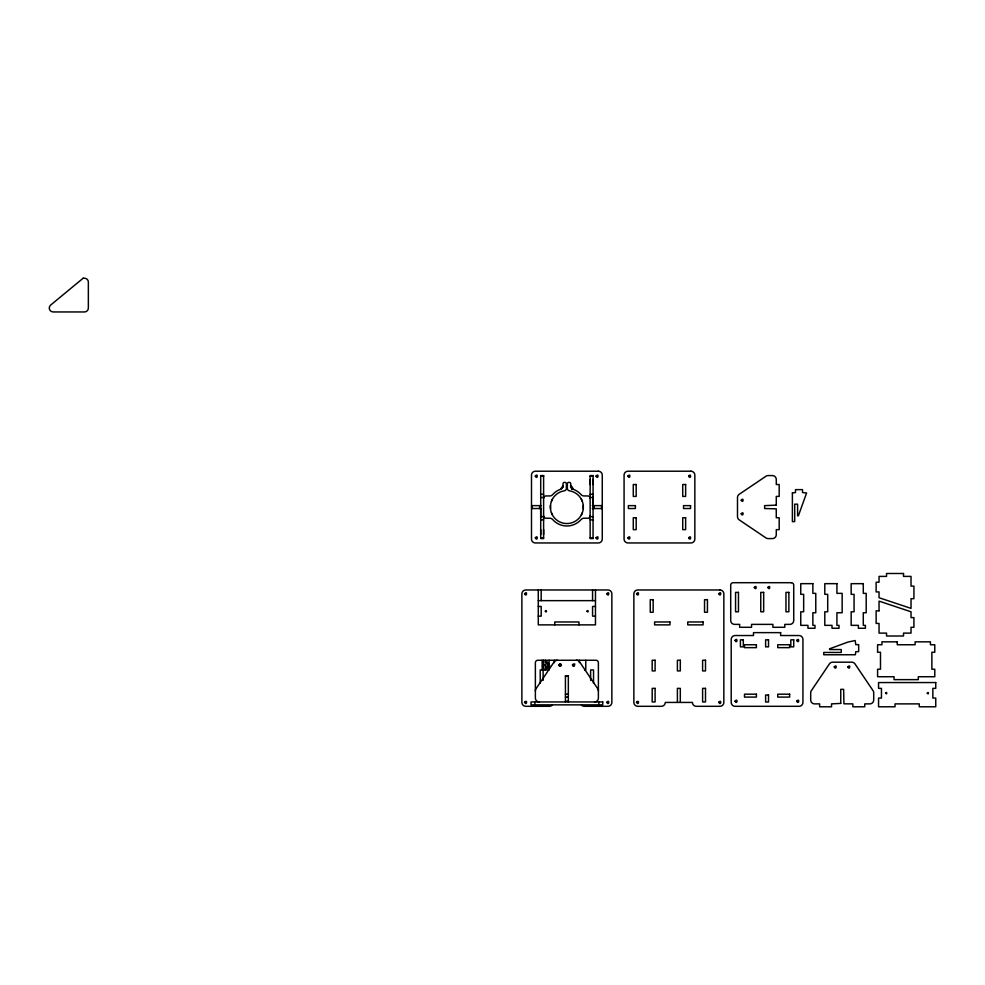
<?xml version="1.0" encoding="UTF-8"?>
<svg xmlns="http://www.w3.org/2000/svg" width="985" height="985" viewBox="0 0 985 985"><rect width="100%" height="100%" fill="white"/><g stroke="black" fill="none" stroke-linecap="round" stroke-linejoin="round"><path stroke-width="1.48" d="M540.703 534.707L540.703 529.647M540.703 517.741L540.703 509.023M543.609 534.707L543.609 529.647M590.138 484.509L590.138 479.449M593.056 505.145L593.056 496.415M593.056 484.509L593.056 479.449M570.758 485.765L570.758 485.765A3.878 3.878 0 0 0 573.307 489.311A18.9 18.9 0 0 1 581.088 494.618A3.878 3.878 0 0 0 583.994 495.935L587.713 495.935A2.426 2.426 0 0 1 590.138 498.361M550.48 505.404L550.48 508.765M583.268 508.765L583.268 505.404M561.241 665.281L561.154 665.564M551.415 501.365L552.4 499.21M582.32 512.828L581.384 514.909M540.703 476.235L543.609 476.235M590.138 476.235L593.056 476.235M571.866 489.311L573.307 489.311M540.703 494.298L543.609 494.298M590.138 494.298L593.056 494.298M540.703 497.511L543.609 497.511M590.138 497.511L593.056 497.511M541.405 505.625L531.715 505.625L531.715 508.531L541.405 508.531M592.342 505.625L602.032 505.625L602.032 508.531L592.342 508.531M540.703 516.657L543.609 516.657M590.138 516.657L593.056 516.657M540.703 519.871L543.609 519.871M590.138 519.871L593.056 519.871M540.703 537.921L543.609 537.921M590.138 537.921L593.056 537.921M538.278 600.641L595.469 600.641M538.278 606.452L541.184 606.452L541.184 616.142L538.278 616.142M595.469 606.452L592.564 606.452L592.564 616.142L595.469 616.142M584.597 669.948L585.755 669.948L585.779 660.258M565.427 676.092L568.333 676.092M565.427 694.191L568.333 694.191M565.427 697.097L568.333 697.097M565.427 701.295L568.333 701.295M560.305 663.952L561.228 664.887M573.344 666.217C576.73 665.343 572.42 665.688 573.233 666.18M560.514 664.013L561.179 664.69M572.975 489.163L572.901 489.126A3.546 1.945 78.5 0 1 570.463 485.79M581.359 499.21L582.332 501.365M552.388 514.933L551.428 512.828M680.303 701.936L680.303 688.367L677.397 688.367L677.397 701.936M601.576 505.625L601.576 508.531M598.868 701.948L598.868 704.854M595.469 589.978L595.469 624.872L538.278 624.872L538.278 589.978M594.14 505.625L594.14 508.531M593.672 505.625L593.672 508.531M593.536 683.368L593.536 669.948L590.631 669.948L590.631 680.389M592.564 589.978L592.564 600.641M579.34 660.258L579.34 662.671M578.995 624.872L578.995 621.966L554.752 621.966L554.752 624.872M570.758 487.107L570.758 483.82A1.453 1.453 0 0 0 569.293 482.367L568.813 482.367A1.453 1.453 0 0 0 567.36 483.82L567.36 488.4A2.426 2.426 0 0 0 569.416 490.801A16.486 16.486 0 0 1 580.707 516.042A16.486 16.486 0 0 1 553.041 516.042A16.486 16.486 0 0 1 564.343 490.801A2.426 2.426 0 0 0 566.387 488.4L566.387 483.82A1.453 1.453 0 0 0 564.934 482.367L564.454 482.367A1.453 1.453 0 0 0 563.001 483.82L563.001 487.107M568.333 701.886L568.333 675.759L565.427 675.759L565.427 701.886M554.407 660.258L554.407 662.671M549.101 660.258L549.101 669.948L540.211 669.948L540.211 683.368M545.456 660.258L545.456 662.4A2.82 2.82 0 0 1 549.101 665.097A2.82 2.82 0 0 1 545.456 667.805L545.456 669.948M543.609 660.258L543.609 669.948M543.129 669.948L543.129 680.389M542.156 660.258L542.156 669.948M541.184 589.978L541.184 600.641M540.075 505.625L540.075 508.531M539.62 505.625L539.62 508.531M534.88 701.948L534.88 704.854M532.171 505.625L532.171 508.531M539.251 701.936A3.878 3.878 0 0 1 535.372 698.057L535.372 662.671A2.426 2.426 0 0 1 537.785 660.258L595.962 660.258A2.426 2.426 0 0 1 598.387 662.671L598.387 698.057A3.878 3.878 0 0 1 594.509 701.936M561.351 488.708A3.226 1.748 -78.7 0 0 562.94 485.667A3.878 3.878 0 0 1 560.44 489.311A18.9 18.9 0 0 0 552.671 494.618A3.878 3.878 0 0 1 549.753 495.935L546.035 495.935A2.426 2.426 0 0 0 543.609 498.361M572.63 487.476A3.534 1.12 49.9 0 1 571.041 485.704M562.903 485.667A3.263 1.502 -61.4 0 1 561.204 488.129M543.609 515.808A2.426 2.426 0 0 0 546.035 518.233L549.753 518.233A3.878 3.878 0 0 1 552.671 519.551A18.9 18.9 0 0 0 581.088 519.551A3.878 3.878 0 0 1 583.994 518.233L587.713 518.233A2.426 2.426 0 0 0 590.138 515.808M548.51 666.623A3.226 2.659 16.9 0 1 545.444 668.125M549.63 665.306A2.426 1.847 53 0 1 549.137 666.365M545.444 662.031A3.263 2.549 -42.8 0 1 548.436 663.816M576.447 660.258A3.878 3.878 0 0 1 579.66 661.957L597.723 688.712A3.878 3.878 0 0 1 598.387 690.879M557.301 660.258A3.878 3.878 0 0 0 554.087 661.957L536.037 688.712A3.878 3.878 0 0 0 535.372 690.879M581.31 704.866A3.878 3.878 0 0 0 584.327 706.307L607.979 706.307A3.878 3.878 0 0 0 611.857 702.428L611.857 593.844A3.878 3.878 0 0 0 607.979 589.978L525.756 589.978A3.878 3.878 0 0 0 521.878 593.844L521.878 702.428A3.878 3.878 0 0 0 525.756 706.307L549.421 706.307A3.878 3.878 0 0 0 552.437 704.866M558.926 665.035L559.714 666.205L561.068 665.725L559.061 665.638L559.923 663.952L558.926 664.998M572.494 665.035C571.632 663.533 578.306 663.902 572.507 664.998M829.592 648.881L829.592 649.546L841.227 649.546L841.227 652.452L823.78 652.452L823.78 654.766L855.374 654.754L855.768 651.651L858.674 651.651L858.674 644.633L855.768 644.633L855.177 640.545L848.011 642.048L829.604 648.807M524.549 593.746C526.667 598.067 527.763 589.904 524.549 593.746M524.549 702.317C526.507 706.614 527.911 698.661 524.574 702.207M535.298 476.112C537.465 480.458 538.352 472.258 535.298 476.112M535.298 537.835C537.478 542.156 538.327 533.981 535.298 537.835M545.308 611.229C546.872 613.692 546.81 608.989 545.333 611.094M586.998 611.229C588.538 613.667 588.636 608.976 587.023 611.094M596.036 476.112C598.166 480.434 599.175 472.283 596.036 476.112M596.036 537.835C598.166 542.156 599.175 533.993 596.036 537.835M606.772 593.746C608.964 598.055 609.85 589.916 606.772 593.746M606.772 702.317C608.767 706.627 610.084 698.624 606.797 702.207M627.876 476.112C630.031 480.434 631.003 472.295 627.876 476.112M627.876 537.835C630.031 542.144 631.003 534.005 627.876 537.835M636.519 593.746C638.674 598.067 639.647 589.892 636.519 593.746M636.519 702.317C638.575 706.602 639.758 698.661 636.544 702.207M688.626 476.112C690.805 480.434 691.642 472.295 688.626 476.112M688.626 537.835C690.793 542.156 691.679 533.993 688.626 537.835M718.755 593.746C720.909 598.055 721.87 589.929 718.755 593.746M718.755 702.317C720.712 706.602 722.116 698.661 718.767 702.207M741.188 500.195C743.293 504.332 744.106 496.538 741.188 500.195M735.007 640.435C737.063 644.744 738.208 636.766 735.019 640.324M741.188 513.764C743.219 517.925 744.217 510.058 741.188 513.764M735.007 701.185C737.1 705.506 738.208 697.368 735.007 701.185M754.276 587.442C756.394 591.591 757.231 583.76 754.276 587.442M767.844 587.442C769.95 591.591 770.787 583.76 767.844 587.442M776.279 505.145L764.643 505.625L764.643 508.531L776.242 508.839L776.279 517.741L779.184 517.741L779.184 529.647L776.279 529.647L776.279 534.707A3.878 3.878 0 0 1 772.4 538.586L768.128 538.586A3.878 3.878 0 0 1 765.961 537.921L739.206 519.871A3.878 3.878 0 0 1 737.494 516.657L737.494 497.511A3.878 3.878 0 0 1 739.206 494.298L765.961 476.235A3.878 3.878 0 0 1 768.128 475.57L772.4 475.57A3.878 3.878 0 0 1 776.279 479.449L776.279 484.509L779.184 484.509L779.184 496.415L776.279 496.415L776.279 505.145M792.383 492.98L792.383 521.619L794.698 521.619L794.698 504.172L797.604 504.172L797.604 515.808L798.379 515.783L806.604 492.968L802.516 492.537L802.516 489.631L795.498 489.631L795.498 492.537L792.383 492.931M796.717 640.435C798.786 644.732 799.894 636.766 796.73 640.324M796.717 701.185C798.81 705.506 799.931 697.368 796.717 701.185M834.258 666.931C836.166 671.068 837.459 663.41 834.27 666.833M840.747 703.388L831.537 703.881L831.537 706.787L819.631 706.787L819.631 703.881L814.57 703.881A3.878 3.878 0 0 1 810.692 700.003L810.692 692.824A3.878 3.878 0 0 1 811.357 690.657L829.407 663.902A3.878 3.878 0 0 1 832.62 662.191L851.766 662.191A3.878 3.878 0 0 1 854.98 663.902L873.042 690.657A3.878 3.878 0 0 1 873.707 692.824L873.707 700.003A3.878 3.878 0 0 1 869.829 703.881L864.768 703.881L864.768 706.787L852.862 706.787L852.862 703.881L843.911 703.819L843.653 689.34L840.747 689.34L840.747 703.388M847.826 666.931C849.759 671.056 850.966 663.434 847.839 666.833M885.589 693.157C887.079 695.693 887.288 690.682 885.589 693.157M927.267 693.157C928.732 695.693 928.978 690.768 927.267 693.157M83.159 278.213L50.654 305.079A3.878 3.878 0 0 0 53.128 311.95L84.476 311.95A3.878 3.878 0 0 0 88.355 308.071L88.355 282.092A3.878 3.878 0 0 0 84.476 278.213L83.159 278.213M598.387 471.212L535.372 471.212A3.878 3.878 0 0 0 531.494 475.09L531.494 539.078A3.878 3.878 0 0 0 535.372 542.957L598.387 542.957A3.878 3.878 0 0 0 602.266 539.078L602.266 475.09A3.878 3.878 0 0 0 598.387 471.212M690.965 471.212L627.95 471.212A3.878 3.878 0 0 0 624.071 475.09L624.071 539.078A3.878 3.878 0 0 0 627.95 542.957L690.965 542.957A3.878 3.878 0 0 0 694.844 539.078L694.844 475.09A3.878 3.878 0 0 0 690.965 471.212M543.609 475.57L540.703 475.57L540.703 538.573L543.609 538.586L543.609 475.595M593.056 475.57L590.138 475.57L590.138 538.573L593.056 538.586L593.056 475.595M636.187 484.509L633.281 484.509L633.281 496.415L636.187 496.415L636.187 484.509M685.634 484.509L682.728 484.509L682.728 496.415L685.634 496.415L685.634 484.509M635.387 505.625L628.368 505.625L628.368 508.531L635.387 508.531L635.387 505.625M690.547 505.625L683.528 505.625L683.528 508.531L690.547 508.531L690.547 505.625M636.187 517.741L633.281 517.741L633.281 529.647L636.187 529.647L636.187 517.741M685.634 517.741L682.728 517.741L682.728 529.647L685.634 529.647L685.634 517.741M903.516 573.492L886.537 573.492L886.537 576.397L879.039 576.397L879.039 582.221L876.121 582.221L876.121 591.911L879.039 591.911L879.039 597.723L911.026 608.385L911.026 598.695L913.932 598.695L913.932 586.1L911.026 586.1L911.026 576.397L903.516 576.397L903.516 573.492M791.3 582.701L733.136 582.701A2.426 2.426 0 0 0 730.71 585.127L730.71 620.501A3.878 3.878 0 0 0 734.588 624.379L739.649 624.379L739.649 627.297L751.555 627.297L751.555 624.379L772.88 624.379L772.88 627.297L784.786 627.297L784.786 624.379L789.847 624.379A3.878 3.878 0 0 0 793.725 620.501L793.725 585.127A2.426 2.426 0 0 0 791.3 582.701M812.871 583.662L800.756 583.662L800.756 594.337L803.662 594.337L803.662 611.784L800.756 611.784L800.756 625.352L807.959 625.352L807.959 628.258L814.977 628.258L814.977 625.352L812.871 625.352L812.871 612.756L815.777 612.756L815.777 593.364L812.871 593.364L812.871 583.662M836.918 583.662L824.802 583.662L824.802 594.337L827.708 594.337L827.708 611.784L824.802 611.784L824.802 625.352L832.005 625.352L832.005 628.258L839.023 628.258L839.023 625.352L836.918 625.352L836.918 612.756L842.15 612.756L842.15 593.364L836.918 593.364L836.918 583.662M863.279 583.662L851.163 583.662L851.163 594.337L854.069 594.337L854.069 611.784L851.163 611.784L851.163 625.352L858.378 625.352L858.378 628.258L865.396 628.258L865.396 625.352L863.279 625.352L863.279 612.756L866.197 612.756L866.197 593.364L863.279 593.364L863.279 583.662M719.961 589.978L637.726 589.978A3.878 3.878 0 0 0 633.86 593.844L633.86 702.428A3.878 3.878 0 0 0 637.726 706.307L661.391 706.307A3.878 3.878 0 0 0 665.269 702.428L692.418 702.428A3.878 3.878 0 0 0 696.296 706.307L719.961 706.307A3.878 3.878 0 0 0 723.84 702.428L723.84 593.844A3.878 3.878 0 0 0 719.961 589.978M738.467 592.391L735.561 592.391L735.561 611.784L738.467 611.784L738.467 592.391M763.67 592.391L760.765 592.391L760.765 611.784L763.67 611.784L763.67 592.391M788.874 592.391L785.968 592.391L785.968 611.784L788.874 611.784L788.874 592.391M653.154 599.668L650.248 599.668L650.248 612.264L653.154 612.264L653.154 599.668M707.439 599.668L704.534 599.668L704.534 612.264L707.439 612.264L707.439 599.668M879.039 610.811L876.133 610.811L876.133 623.419L879.039 623.419L879.039 633.109L886.549 633.109L886.549 636.014L903.516 636.014L903.516 633.109L911.026 633.109L911.026 627.297L913.932 627.297L913.932 617.607L911.026 617.607L911.026 611.784L879.039 601.121L879.039 610.811M669.923 621.966L654.606 621.966L654.606 624.872L669.923 624.872L669.923 621.966M703.081 621.966L687.764 621.966L687.764 624.872L703.081 624.872L703.081 621.966M780.637 632.629L753.488 632.629L753.488 635.534L735.069 635.534A3.878 3.878 0 0 0 731.202 639.413L731.202 702.428A3.878 3.878 0 0 0 735.069 706.307L799.057 706.307A3.878 3.878 0 0 0 802.935 702.428L802.935 639.413A3.878 3.878 0 0 0 799.057 635.534L780.637 635.534L780.637 632.629M743.318 639.831L740.412 639.831L740.412 646.85L743.318 646.85L743.318 639.831M768.522 639.831L765.616 639.831L765.616 646.85L768.522 646.85L768.522 639.831M793.725 639.831L790.82 639.831L790.82 646.85L793.725 646.85L793.725 639.831M897.261 641.838L881.944 641.838L881.944 644.744L877.586 644.744L877.586 652.255L880.491 652.255L880.491 669.221L877.586 669.221L877.586 676.732L894.06 676.732L894.06 679.638L918.303 679.638L918.303 676.732L934.777 676.732L934.777 669.221L931.872 669.221L931.872 652.255L934.777 652.255L934.777 644.744L930.419 644.744L930.419 641.838L915.102 641.838L915.102 644.744L897.261 644.744L897.261 641.838M756.406 644.744L744.5 644.744L744.5 647.65L756.406 647.65L756.406 644.744M789.638 644.744L777.731 644.744L777.731 647.65L789.638 647.65L789.638 644.744M655.099 660.258L652.181 660.258L652.181 670.92L655.099 670.92L655.099 660.258M680.303 660.258L677.397 660.258L677.397 670.92L680.303 670.92L680.303 660.258M705.506 660.258L702.601 660.258L702.601 670.92L705.506 670.92L705.506 660.258M935.75 682.556L878.558 682.556L878.558 688.367L881.452 688.367L881.452 698.057L878.558 698.057L878.558 706.787L895.033 706.787L895.033 703.881L919.264 703.881L919.264 706.787L935.75 706.787L935.75 698.057L932.844 698.057L932.844 688.367L935.75 688.367L935.75 682.556M655.099 688.367L652.181 688.367L652.181 701.936L655.099 701.936L655.099 688.367M705.506 688.367L702.601 688.367L702.601 701.936L705.506 701.936L705.506 688.367M756.406 694.191L744.5 694.191L744.5 697.097L756.406 697.097L756.406 694.191M789.638 694.191L777.731 694.191L777.731 697.097L789.638 697.097L789.638 694.191M768.522 694.991L765.616 694.991L765.616 702.009L768.522 702.009L768.522 694.991M602.734 701.948L531.026 701.948L531.001 704.854L602.734 704.854L602.746 701.948M545.628 666.217A1.28 1.28 0 0 0 547.562 665.097A1.28 1.28 0 0 0 545.628 663.988A1.28 1.28 0 0 0 545.628 666.217"/></g></svg>
